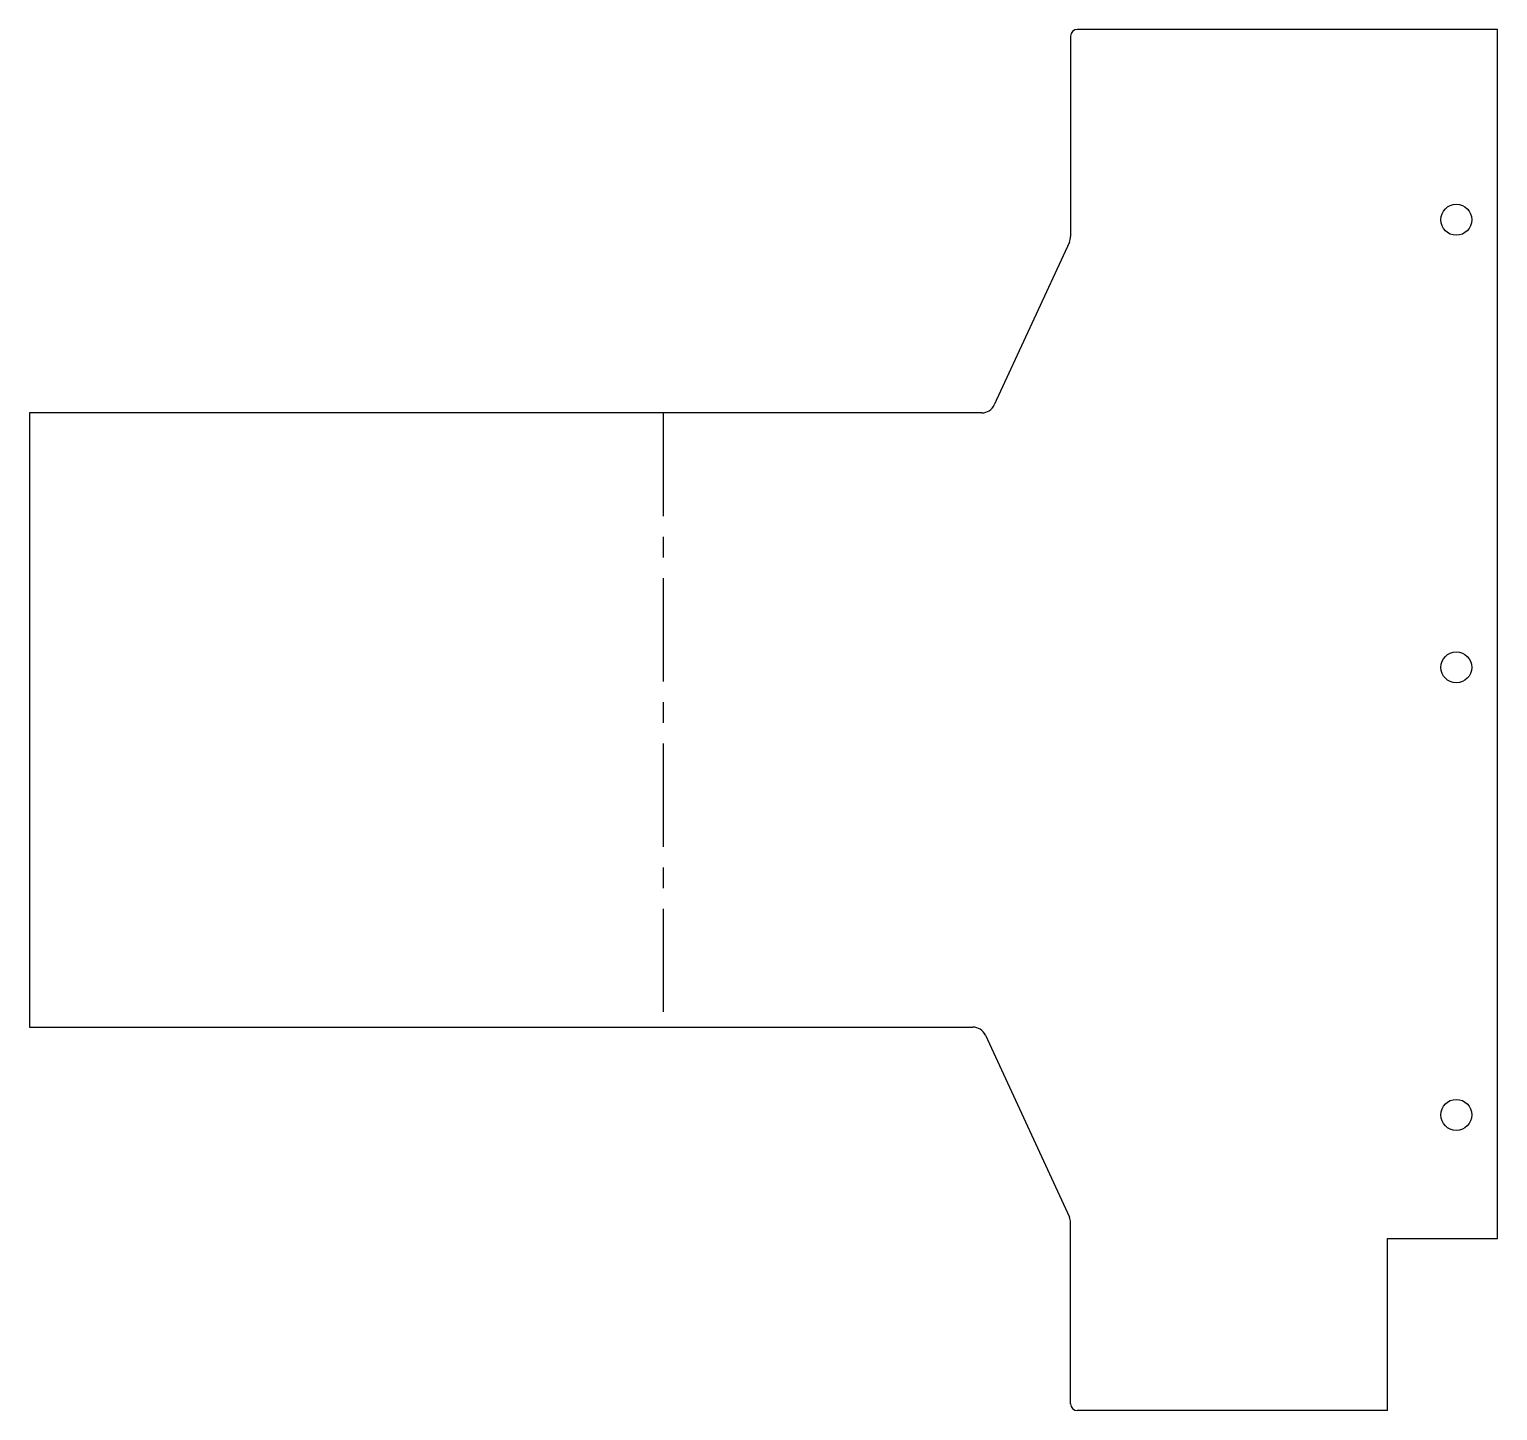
# Model space of a CAD drawing. Extents: x -138 to 75, y -145 to 56.
import ezdxf

# ---------------------------------------------------------------- set-up
doc = ezdxf.new("R2010")
doc.units = 0
doc.header["$MEASUREMENT"] = 0
doc.linetypes.add('AXES', pattern=[24, 15, -3, 3, -3])
doc.layers.get('0').update_dxf_attribs({"linetype": 'CONTINUOUS'})

msp = doc.modelspace()

# ---------------------------------------------------------------- linework, layer by layer
at = {"color": 7}
for p, q in [((74.895777, 55.700052), (13.895777, 55.700052)), ((74.895777, -119.899948), (74.895777, 55.700052)), ((12.895777, 54.700052), (12.895777, 25.619586)), ((12.711859, 24.781823), (1.816082, 1.162237)), ((0, 0), (-138.285932, 0)), ((-138.285932, 0), (-138.285932, -89.2)), ((-138.285932, -89.2), (-1.2916, -89.2)), ((0.524482, -90.362237), (12.711859, -116.78172)), ((12.895777, -143.899948), (12.895777, -117.619483)), ((58.895777, -144.899948), (58.895777, -119.899948)), ((58.895777, -144.899948), (13.895777, -144.899948))]:
    msp.add_line(p, q, dxfattribs=at)
at = {"color": 1, "linetype": 'AXES'}
msp.add_line((-46.245078, 0), (-46.245078, -89.2), dxfattribs=at)
at = {"color": 7, "ltscale": 0.4}
msp.add_line((58.895777, -119.899948), (74.895777, -119.899948), dxfattribs=at)
at = {"color": 7}
for centre in [(68.895777, 28.045052), (68.895777, -36.954948), (68.895777, -101.954948)]:
    msp.add_circle(centre, 2.25, dxfattribs=at)
for centre, radius, start, end in [((13.895777, 54.700052), 1, 90, 180), ((10.895777, 25.619586), 2, 335.236, 0), ((0, 2), 2, 270, 335.236), ((-1.2916, -91.2), 2, 24.764, 90), ((10.895777, -117.619483), 2, 360, 24.764), ((13.895777, -143.899948), 1, 180, 270)]:
    msp.add_arc(centre, radius, start, end, dxfattribs=at)

doc.saveas('drawing.dxf')
